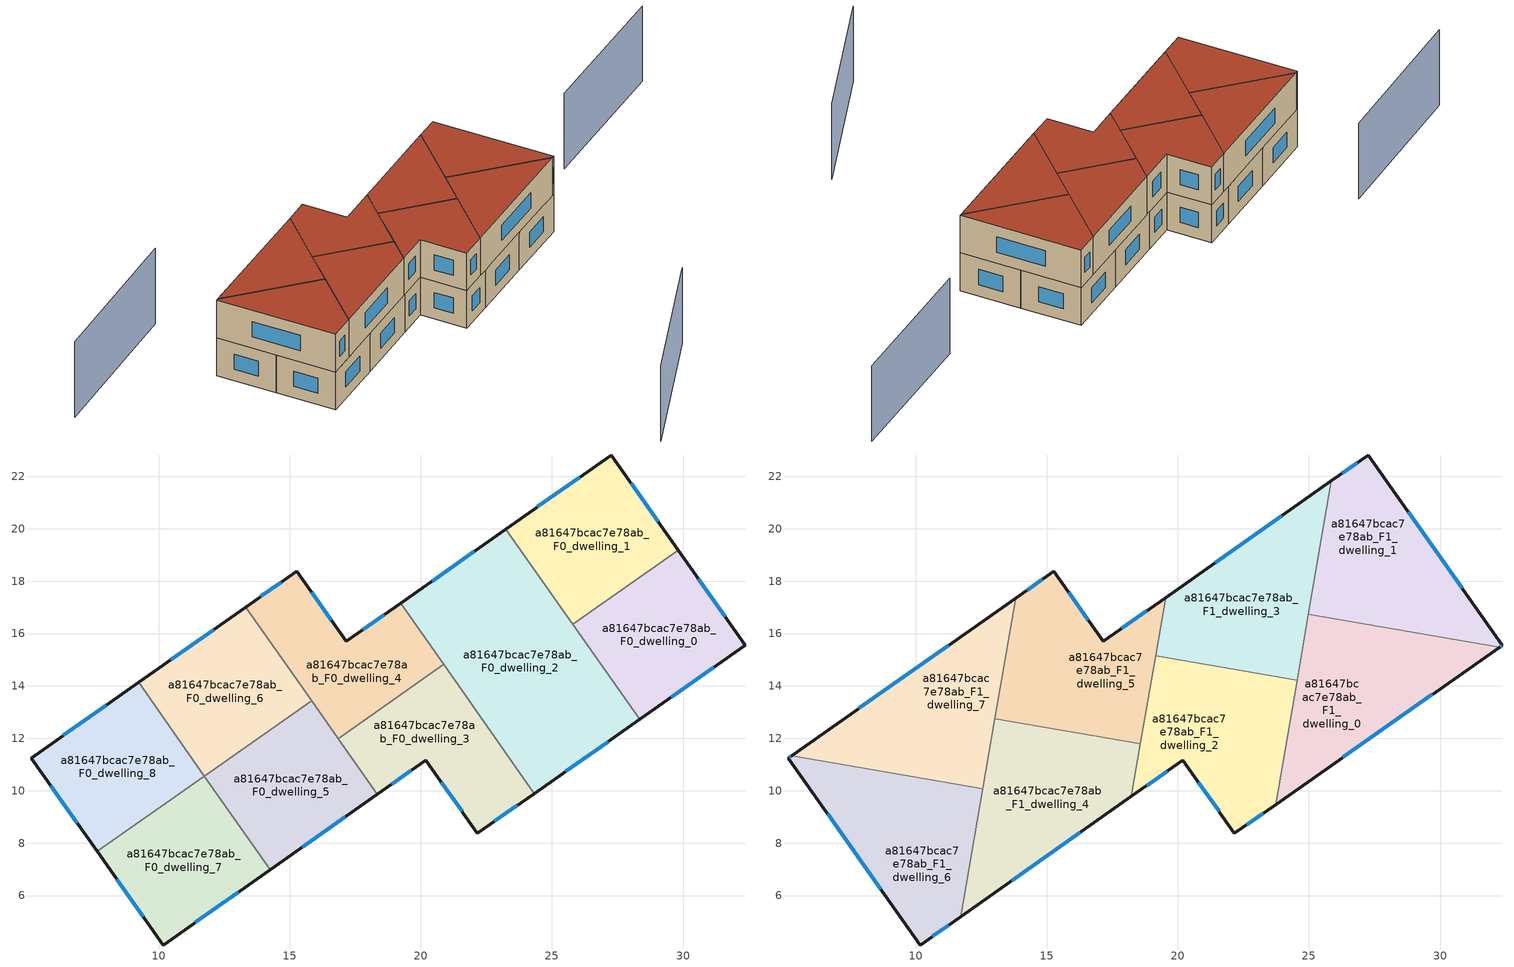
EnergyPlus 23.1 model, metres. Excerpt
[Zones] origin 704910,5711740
a81647bcac7e78ab_F0_dwelling_0
 floor ground (EU_floor_Construction): 29.82,19.18 32.38,15.56 28.35,12.72 25.8,16.35 z0
 wall outside (EU_wall_Construction): 28.35,12.72 32.38,15.56 29.82,19.18 z0:3
 wall to a81647bcac7e78ab_F0_dwelling_1 (EU_wall_Construction): 29.82,19.18 25.8,16.35 z0:3
 wall to a81647bcac7e78ab_F0_dwelling_2 (EU_wall_Construction): 25.8,16.35 28.35,12.72 z0:3
 window (EU_Window_Construction): 29.55,13.57 31.17,14.71 / 31.61,16.64 30.59,18.1 z0.9:2.1
a81647bcac7e78ab_F0_dwelling_1
 floor ground (EU_floor_Construction): 27.26,22.81 29.82,19.18 25.8,16.35 23.24,19.99 z0
 wall outside (EU_wall_Construction): 29.82,19.18 27.26,22.81 23.24,19.99 z0:3
 wall to a81647bcac7e78ab_F0_dwelling_2 (EU_wall_Construction): 23.24,19.99 25.8,16.35 z0:3
 window (EU_Window_Construction): 26.06,21.97 24.45,20.83 / 29.05,20.27 28.03,21.73 z0.9:2.1
 ceiling adiabatic (EU_roof_Construction): 25.09,17.37 25.86,21.83 23.24,19.99 z3
a81647bcac7e78ab_F0_dwelling_2
 floor ground (EU_floor_Construction): 23.24,19.99 28.35,12.72 24.32,9.89 19.22,17.16 z0
 wall outside (EU_wall_Construction): 24.32,9.89 28.35,12.72 / 23.24,19.99 19.22,17.16 z0:3
 wall to a81647bcac7e78ab_F0_dwelling_3 (EU_wall_Construction): 20.86,14.82 24.32,9.89 z0:3
 wall to a81647bcac7e78ab_F0_dwelling_4 (EU_wall_Construction): 19.22,17.16 20.86,14.82 z0:3
 window (EU_Window_Construction): 25.53,10.74 27.14,11.88 / 22.04,19.14 20.42,18 z0.9:2.1
a81647bcac7e78ab_F0_dwelling_3
 floor ground (EU_floor_Construction): 20.86,14.82 24.32,9.89 22.16,8.37 20.18,11.17 18.33,9.87 16.84,11.99 z0
 wall outside (EU_wall_Construction): 18.33,9.87 20.18,11.17 22.16,8.37 24.32,9.89 z0:3
 wall to a81647bcac7e78ab_F0_dwelling_4 (EU_wall_Construction): 20.86,14.82 16.84,11.99 z0:3
 wall to a81647bcac7e78ab_F0_dwelling_5 (EU_wall_Construction): 16.84,11.99 18.33,9.87 z0:3
 window (EU_Window_Construction): 22.81,8.83 23.67,9.44 / 20.77,10.33 21.57,9.21 / 18.89,10.26 19.63,10.78 z0.9:2.1
a81647bcac7e78ab_F0_dwelling_4
 floor ground (EU_floor_Construction): 19.22,17.16 20.86,14.82 16.84,11.99 13.31,17.01 15.26,18.37 17.15,15.7 z0
 wall outside (EU_wall_Construction): 19.22,17.16 17.15,15.7 15.26,18.37 13.31,17.01 z0:3
 wall to a81647bcac7e78ab_F0_dwelling_6 (EU_wall_Construction): 13.31,17.01 15.83,13.44 z0:3
 wall to a81647bcac7e78ab_F0_dwelling_5 (EU_wall_Construction): 15.83,13.44 16.84,11.99 z0:3
 window (EU_Window_Construction): 18.6,16.72 17.77,16.14 / 14.68,17.97 13.9,17.42 / 16.59,16.5 15.82,17.57 z0.9:2.1
a81647bcac7e78ab_F0_dwelling_5
 floor ground (EU_floor_Construction): 15.83,13.44 18.33,9.87 14.24,6.99 11.73,10.56 z0
 wall outside (EU_wall_Construction): 14.24,6.99 18.33,9.87 z0:3
 wall to a81647bcac7e78ab_F0_dwelling_6 (EU_wall_Construction): 15.83,13.44 11.73,10.56 z0:3
 wall to a81647bcac7e78ab_F0_dwelling_7 (EU_wall_Construction): 11.73,10.56 14.24,6.99 z0:3
 window (EU_Window_Construction): 15.47,7.85 17.11,9 z0.9:2.1
a81647bcac7e78ab_F0_dwelling_6
 floor ground (EU_floor_Construction): 13.31,17.01 15.83,13.44 11.73,10.56 9.22,14.13 z0
 wall outside (EU_wall_Construction): 13.31,17.01 9.22,14.13 z0:3
 wall to a81647bcac7e78ab_F0_dwelling_8 (EU_wall_Construction): 9.22,14.13 11.73,10.56 z0:3
 window (EU_Window_Construction): 12.09,16.15 10.45,14.99 z0.9:2.1
a81647bcac7e78ab_F0_dwelling_7
 floor ground (EU_floor_Construction): 11.73,10.56 14.24,6.99 10.17,4.12 7.64,7.69 z0
 wall outside (EU_wall_Construction): 7.64,7.69 10.17,4.12 14.24,6.99 z0:3
 wall to a81647bcac7e78ab_F0_dwelling_8 (EU_wall_Construction): 11.73,10.56 7.64,7.69 z0:3
 window (EU_Window_Construction): 11.39,4.97 13.02,6.13 / 8.4,6.62 9.41,5.18 z0.9:2.1
a81647bcac7e78ab_F0_dwelling_8
 floor ground (EU_floor_Construction): 9.22,14.13 11.73,10.56 7.64,7.69 5.12,11.25 z0
 wall outside (EU_wall_Construction): 9.22,14.13 5.12,11.25 7.64,7.69 z0:3
 window (EU_Window_Construction): 5.88,10.18 6.89,8.75 / 8,13.27 6.35,12.11 z0.9:2.1
 ceiling adiabatic (EU_roof_Construction): 11.35,10.29 7.64,7.69 11.73,10.56 9.22,14.13 5.12,11.25 5.26,11.34 z3
a81647bcac7e78ab_F1_dwelling_0
 floor to a81647bcac7e78ab_F0_dwelling_0 (EU_floor_Construction): 32.27,15.48 28.35,12.72 25.8,16.35 26.08,16.55 z3
 floor to a81647bcac7e78ab_F0_dwelling_2 (EU_floor_Construction): 25.6,16.63 28.35,12.72 24.32,9.89 23.9,10.5 24.98,16.74 z3
 floor to a81647bcac7e78ab_F0_dwelling_1 (EU_floor_Construction): 26.08,16.55 25.8,16.35 25.6,16.63 z3
 floor to a81647bcac7e78ab_F0_dwelling_3 (EU_floor_Construction): 23.9,10.5 24.32,9.89 23.72,9.47 z3
 wall outside (EU_wall_Construction): 23.72,9.47 32.27,15.48 z3:6
 wall to a81647bcac7e78ab_F1_dwelling_1 (EU_wall_Construction): 32.27,15.48 24.98,16.74 z3:6
 wall to a81647bcac7e78ab_F1_dwelling_2 (EU_wall_Construction): 24.54,14.22 23.72,9.47 z3:6
 wall to a81647bcac7e78ab_F1_dwelling_3 (EU_wall_Construction): 24.98,16.74 24.54,14.22 z3:6
 window (EU_Window_Construction): 26.28,11.27 29.71,13.68 z3.9:5.1
 roof outside (EU_roof_Construction): 32.27,15.48 24.98,16.74 23.72,9.47 z6
a81647bcac7e78ab_F1_dwelling_1
 floor to a81647bcac7e78ab_F0_dwelling_1 (EU_floor_Construction): 27.26,22.81 29.82,19.18 26.08,16.55 25.6,16.63 25.09,17.37 25.86,21.83 z3
 floor to a81647bcac7e78ab_F0_dwelling_0 (EU_floor_Construction): 29.82,19.18 32.38,15.56 32.27,15.48 26.08,16.55 z3
 floor to a81647bcac7e78ab_F0_dwelling_2 (EU_floor_Construction): 25.09,17.37 25.6,16.63 24.98,16.74 z3
 wall outside (EU_wall_Construction): 32.27,15.48 32.38,15.56 27.26,22.81 25.86,21.83 z3:6
 wall to a81647bcac7e78ab_F1_dwelling_3 (EU_wall_Construction): 25.86,21.83 24.98,16.74 z3:6
 window (EU_Window_Construction): 32.3,15.5 32.35,15.54 / 26.84,22.52 26.28,22.12 / 30.85,17.73 28.79,20.64 z3.9:5.1
 roof outside (EU_roof_Construction): 32.38,15.56 27.26,22.81 25.86,21.83 24.98,16.74 32.27,15.48 z6
a81647bcac7e78ab_F1_dwelling_2
 floor to a81647bcac7e78ab_F0_dwelling_3 (EU_floor_Construction): 20.86,14.82 23.9,10.5 23.72,9.47 22.16,8.37 20.18,11.17 18.33,9.87 18.25,9.99 18.84,13.4 z3
 floor to a81647bcac7e78ab_F0_dwelling_4 (EU_floor_Construction): 20.83,14.86 20.86,14.82 18.84,13.4 19.15,15.16 z3
 floor to a81647bcac7e78ab_F0_dwelling_2 (EU_floor_Construction): 24.54,14.22 23.9,10.5 20.83,14.86 z3
 floor to a81647bcac7e78ab_F0_dwelling_5 (EU_floor_Construction): 18.25,9.99 18.33,9.87 18.22,9.78 z3
 wall outside (EU_wall_Construction): 18.22,9.78 20.18,11.17 22.16,8.37 23.72,9.47 z3:6
 wall to a81647bcac7e78ab_F1_dwelling_3 (EU_wall_Construction): 24.54,14.22 19.15,15.16 z3:6
 wall to a81647bcac7e78ab_F1_dwelling_5 (EU_wall_Construction): 19.15,15.16 18.56,11.79 z3:6
 wall to a81647bcac7e78ab_F1_dwelling_4 (EU_wall_Construction): 18.56,11.79 18.22,9.78 z3:6
 window (EU_Window_Construction): 22.63,8.7 23.25,9.14 / 20.77,10.33 21.57,9.21 / 18.8,10.2 19.59,10.75 z3.9:5.1
 roof outside (EU_roof_Construction): 23.72,9.47 24.54,14.22 19.15,15.16 18.22,9.78 20.18,11.17 22.16,8.37 z6
a81647bcac7e78ab_F1_dwelling_3
 floor to a81647bcac7e78ab_F0_dwelling_2 (EU_floor_Construction): 23.24,19.99 25.09,17.37 24.54,14.22 20.83,14.86 19.44,16.85 19.53,17.37 z3
 floor to a81647bcac7e78ab_F0_dwelling_4 (EU_floor_Construction): 19.44,16.85 20.83,14.86 19.15,15.16 z3
 floor adiabatic (EU_floor_Construction): 25.86,21.83 25.09,17.37 23.24,19.99 19.53,17.37 z3
 wall outside (EU_wall_Construction): 25.86,21.83 19.53,17.37 z3:6
 wall to a81647bcac7e78ab_F1_dwelling_5 (EU_wall_Construction): 19.53,17.37 19.15,15.16 z3:6
 window (EU_Window_Construction): 23.96,20.49 21.42,18.71 z3.9:5.1
 roof outside (EU_roof_Construction): 24.54,14.22 25.86,21.83 19.53,17.37 19.15,15.16 z6
a81647bcac7e78ab_F1_dwelling_4
 floor to a81647bcac7e78ab_F0_dwelling_5 (EU_floor_Construction): 16.77,12.1 18.25,9.99 18.22,9.78 14.24,6.99 12.46,9.53 12.76,11.28 14.48,12.49 z3
 floor to a81647bcac7e78ab_F0_dwelling_3 (EU_floor_Construction): 18.56,11.79 18.25,9.99 16.84,11.99 16.95,12.07 z3
 floor to a81647bcac7e78ab_F0_dwelling_7 (EU_floor_Construction): 12.46,9.53 14.24,6.99 11.71,5.2 z3
 floor to a81647bcac7e78ab_F0_dwelling_6 (EU_floor_Construction): 14.48,12.49 12.76,11.28 13.01,12.74 z3
 wall outside (EU_wall_Construction): 11.71,5.2 18.22,9.78 z3:6
 wall to a81647bcac7e78ab_F1_dwelling_5 (EU_wall_Construction): 18.56,11.79 13.01,12.75 z3:6
 wall to a81647bcac7e78ab_F1_dwelling_6 (EU_wall_Construction): 12.55,10.08 11.71,5.2 z3:6
 wall to a81647bcac7e78ab_F1_dwelling_7 (EU_wall_Construction): 13.01,12.74 12.55,10.08 z3:6
 window (EU_Window_Construction): 13.66,6.57 16.27,8.41 z3.9:5.1
 roof outside (EU_roof_Construction): 18.22,9.78 18.56,11.79 13.01,12.75 11.71,5.2 z6
a81647bcac7e78ab_F1_dwelling_5
 floor to a81647bcac7e78ab_F0_dwelling_4 (EU_floor_Construction): 19.22,17.16 19.44,16.85 18.84,13.4 16.95,12.07 16.77,12.1 13.66,16.51 13.81,17.35 15.26,18.37 17.15,15.7 z3
 floor to a81647bcac7e78ab_F0_dwelling_2 (EU_floor_Construction): 19.53,17.37 19.44,16.85 19.23,17.16 z3
 floor to a81647bcac7e78ab_F0_dwelling_6 (EU_floor_Construction): 13.66,16.51 15.83,13.44 14.48,12.49 13.01,12.74 z3
 floor to a81647bcac7e78ab_F0_dwelling_3 (EU_floor_Construction): 18.84,13.4 18.56,11.79 16.95,12.07 z3
 floor to a81647bcac7e78ab_F0_dwelling_5 (EU_floor_Construction): 15.83,13.44 16.77,12.1 14.48,12.49 z3
 wall outside (EU_wall_Construction): 19.53,17.37 17.15,15.7 15.26,18.37 13.81,17.35 z3:6
 wall to a81647bcac7e78ab_F1_dwelling_7 (EU_wall_Construction): 13.81,17.35 13.01,12.75 z3:6
 window (EU_Window_Construction): 14.82,18.07 14.24,17.66 / 16.59,16.5 15.82,17.57 / 18.82,16.87 17.86,16.2 z3.9:5.1
 roof outside (EU_roof_Construction): 18.56,11.79 19.53,17.37 17.15,15.7 15.26,18.37 13.81,17.35 13.01,12.75 z6
a81647bcac7e78ab_F1_dwelling_6
 floor to a81647bcac7e78ab_F0_dwelling_7 (EU_floor_Construction): 12,10.18 12.46,9.53 11.71,5.2 10.17,4.12 7.64,7.69 11.35,10.29 z3
 floor to a81647bcac7e78ab_F0_dwelling_5 (EU_floor_Construction): 12.55,10.08 12.46,9.53 12,10.18 z3
 floor to a81647bcac7e78ab_F0_dwelling_8 (EU_floor_Construction): 11.35,10.29 7.64,7.69 5.12,11.25 5.26,11.34 z3
 wall outside (EU_wall_Construction): 5.26,11.34 5.12,11.25 10.17,4.12 11.71,5.2 z3:6
 wall to a81647bcac7e78ab_F1_dwelling_7 (EU_wall_Construction): 12.55,10.08 5.26,11.34 z3:6
 window (EU_Window_Construction): 10.63,4.44 11.25,4.88 / 6.63,9.11 8.66,6.25 / 5.22,11.32 5.17,11.28 z3.9:5.1
 roof outside (EU_roof_Construction): 11.71,5.2 12.55,10.08 5.26,11.34 5.12,11.25 10.17,4.12 z6
a81647bcac7e78ab_F1_dwelling_7
 floor to a81647bcac7e78ab_F0_dwelling_6 (EU_floor_Construction): 13.31,17.01 13.66,16.51 12.76,11.28 11.73,10.56 9.22,14.13 z3
 floor to a81647bcac7e78ab_F0_dwelling_4 (EU_floor_Construction): 13.81,17.35 13.66,16.51 13.31,17.01 z3
 floor adiabatic (EU_floor_Construction): 9.22,14.13 11.73,10.56 11.35,10.29 5.26,11.34 z3
 floor to a81647bcac7e78ab_F0_dwelling_7 (EU_floor_Construction): 11.73,10.56 12,10.18 11.35,10.29 z3
 floor to a81647bcac7e78ab_F0_dwelling_5 (EU_floor_Construction): 12.76,11.28 12.55,10.08 12,10.18 11.73,10.56 z3
 wall outside (EU_wall_Construction): 13.81,17.35 5.26,11.34 z3:6
 window (EU_Window_Construction): 11.25,15.55 7.82,13.14 z3.9:5.1
 roof outside (EU_roof_Construction): 12.55,10.08 13.81,17.35 5.26,11.34 z6
shading: 4.36,18.4 -5.34,11.37 / 27.3,-9.04 33.83,0.26 / 45.62,28.15 36.41,21.64 z0:6
[Building]
EU S2 Campaign: North Axis=0; Terrain=City; Solar Distribution=FullExterior
[Site:Location]
London: Latitude=51.5; Longitude=-0.5; Time Zone=0; Elevation=25
[SizingPeriod:WeatherFileDays]
AnnualSizingPeriod: Begin Month=1; Begin Day of Month=1; End Month=12; End Day of Month=31; Day of Week for Start Day=Monday; Use Weather File Daylight Saving Period=No; Use Weather File Rain and Snow Indicators=No
[MATERIAL]
EU_InternalMass_Material: Roughness=MediumRough; Thickness=0.1; Conductivity=1; Density=1800; Specific Heat=900; Thermal Absorptance=0.9; Solar Absorptance=0.7; Visible Absorptance=0.7
[MATERIAL:NOMASS] Roughness=MediumRough; Thermal Absorptance=0.9; Solar Absorptance=0.7; Visible Absorptance=0.7
Name | Thermal Resistance
EU_wall_NoMass | 1.04674
EU_roof_NoMass | 4.32442
EU_floor_NoMass | 2.04616
[WINDOWMATERIAL:SIMPLEGLAZINGSYSTEM]
EU_Window_SimpleGlazing: UFactor=4.25843; Solar Heat Gain Coefficient=0.85; Visible Transmittance=0.85
[CONSTRUCTION]
EU_wall_Construction: EU_wall_NoMass
EU_roof_Construction: EU_roof_NoMass
EU_floor_Construction: EU_floor_NoMass
EU_InternalMass_Construction: EU_InternalMass_Material
EU_Window_Construction: EU_Window_SimpleGlazing
[ZONE] Type=1; Multiplier=1; Ceiling Height=autocalculate; Floor Area=autocalculate; Part of Total Floor Area=Yes
Name | Volume
a81647bcac7e78ab_F0_dwelling_0 | 65.5078
a81647bcac7e78ab_F1_dwelling_0 | 81.8906
a81647bcac7e78ab_F0_dwelling_1 | 65.4961
a81647bcac7e78ab_F1_dwelling_1 | 81.8738
a81647bcac7e78ab_F0_dwelling_2 | 131.016
a81647bcac7e78ab_F1_dwelling_2 | 81.8782
a81647bcac7e78ab_F0_dwelling_3 | 65.4888
a81647bcac7e78ab_F1_dwelling_3 | 81.8848
a81647bcac7e78ab_F0_dwelling_4 | 65.5005
a81647bcac7e78ab_F1_dwelling_4 | 81.8687
a81647bcac7e78ab_F0_dwelling_5 | 65.4895
a81647bcac7e78ab_F1_dwelling_5 | 81.8665
a81647bcac7e78ab_F0_dwelling_6 | 65.5049
a81647bcac7e78ab_F1_dwelling_6 | 81.8628
a81647bcac7e78ab_F0_dwelling_7 | 65.499
a81647bcac7e78ab_F1_dwelling_7 | 81.8936
a81647bcac7e78ab_F0_dwelling_8 | 65.5063
[INTERNALMASS] Construction=EU_InternalMass_Construction
Name | Zone or ZoneList | Surface Area
a81647bcac7e78ab_F0_dwelling_0_EU_InternalMass | a81647bcac7e78ab_F0_dwelling_0 | 21.8359
a81647bcac7e78ab_F0_dwelling_1_EU_InternalMass | a81647bcac7e78ab_F0_dwelling_1 | 21.832
a81647bcac7e78ab_F0_dwelling_2_EU_InternalMass | a81647bcac7e78ab_F0_dwelling_2 | 43.6716
a81647bcac7e78ab_F0_dwelling_3_EU_InternalMass | a81647bcac7e78ab_F0_dwelling_3 | 21.8294
a81647bcac7e78ab_F0_dwelling_4_EU_InternalMass | a81647bcac7e78ab_F0_dwelling_4 | 21.8339
a81647bcac7e78ab_F0_dwelling_5_EU_InternalMass | a81647bcac7e78ab_F0_dwelling_5 | 21.8295
a81647bcac7e78ab_F0_dwelling_6_EU_InternalMass | a81647bcac7e78ab_F0_dwelling_6 | 21.835
a81647bcac7e78ab_F0_dwelling_7_EU_InternalMass | a81647bcac7e78ab_F0_dwelling_7 | 21.8332
a81647bcac7e78ab_F0_dwelling_8_EU_InternalMass | a81647bcac7e78ab_F0_dwelling_8 | 21.8353
a81647bcac7e78ab_F1_dwelling_0_EU_InternalMass | a81647bcac7e78ab_F1_dwelling_0 | 27.297
a81647bcac7e78ab_F1_dwelling_1_EU_InternalMass | a81647bcac7e78ab_F1_dwelling_1 | 27.2911
a81647bcac7e78ab_F1_dwelling_2_EU_InternalMass | a81647bcac7e78ab_F1_dwelling_2 | 27.2927
a81647bcac7e78ab_F1_dwelling_3_EU_InternalMass | a81647bcac7e78ab_F1_dwelling_3 | 27.2948
a81647bcac7e78ab_F1_dwelling_4_EU_InternalMass | a81647bcac7e78ab_F1_dwelling_4 | 27.2896
a81647bcac7e78ab_F1_dwelling_5_EU_InternalMass | a81647bcac7e78ab_F1_dwelling_5 | 27.2919
a81647bcac7e78ab_F1_dwelling_6_EU_InternalMass | a81647bcac7e78ab_F1_dwelling_6 | 27.2876
a81647bcac7e78ab_F1_dwelling_7_EU_InternalMass | a81647bcac7e78ab_F1_dwelling_7 | 27.2977
[OTHEREQUIPMENT] Fuel Type=Electricity; Design Level Calculation Method=Watts/Area; Power per Zone Floor Area=1; Fraction Latent=0; Fraction Radiant=0; Fraction Lost=0; Carbon Dioxide Generation Rate=0; EndUse Subcategory=EU_Step8_InternalGains
Name | Zone or ZoneList or Space or SpaceList | Schedule
EU_Step8_InternalGain_a81647bcac7e78ab_F0_dwelling_0_f000 | a81647bcac7e78ab_F0_dwelling_0 | EU_Step8_GainSchedule_a81647bcac7e78ab_F0_dwelling_0_f000
EU_Step8_InternalGain_a81647bcac7e78ab_F0_dwelling_1_f000 | a81647bcac7e78ab_F0_dwelling_1 | EU_Step8_GainSchedule_a81647bcac7e78ab_F0_dwelling_1_f000
EU_Step8_InternalGain_a81647bcac7e78ab_F0_dwelling_2_f000 | a81647bcac7e78ab_F0_dwelling_2 | EU_Step8_GainSchedule_a81647bcac7e78ab_F0_dwelling_2_f000
EU_Step8_InternalGain_a81647bcac7e78ab_F0_dwelling_3_f000 | a81647bcac7e78ab_F0_dwelling_3 | EU_Step8_GainSchedule_a81647bcac7e78ab_F0_dwelling_3_f000
EU_Step8_InternalGain_a81647bcac7e78ab_F0_dwelling_4_f000 | a81647bcac7e78ab_F0_dwelling_4 | EU_Step8_GainSchedule_a81647bcac7e78ab_F0_dwelling_4_f000
EU_Step8_InternalGain_a81647bcac7e78ab_F0_dwelling_5_f000 | a81647bcac7e78ab_F0_dwelling_5 | EU_Step8_GainSchedule_a81647bcac7e78ab_F0_dwelling_5_f000
EU_Step8_InternalGain_a81647bcac7e78ab_F0_dwelling_6_f000 | a81647bcac7e78ab_F0_dwelling_6 | EU_Step8_GainSchedule_a81647bcac7e78ab_F0_dwelling_6_f000
EU_Step8_InternalGain_a81647bcac7e78ab_F0_dwelling_7_f000 | a81647bcac7e78ab_F0_dwelling_7 | EU_Step8_GainSchedule_a81647bcac7e78ab_F0_dwelling_7_f000
EU_Step8_InternalGain_a81647bcac7e78ab_F0_dwelling_8_f000 | a81647bcac7e78ab_F0_dwelling_8 | EU_Step8_GainSchedule_a81647bcac7e78ab_F0_dwelling_8_f000
EU_Step8_InternalGain_a81647bcac7e78ab_F1_dwelling_0_f000 | a81647bcac7e78ab_F1_dwelling_0 | EU_Step8_GainSchedule_a81647bcac7e78ab_F1_dwelling_0_f000
EU_Step8_InternalGain_a81647bcac7e78ab_F1_dwelling_1_f000 | a81647bcac7e78ab_F1_dwelling_1 | EU_Step8_GainSchedule_a81647bcac7e78ab_F1_dwelling_1_f000
EU_Step8_InternalGain_a81647bcac7e78ab_F1_dwelling_2_f000 | a81647bcac7e78ab_F1_dwelling_2 | EU_Step8_GainSchedule_a81647bcac7e78ab_F1_dwelling_2_f000
EU_Step8_InternalGain_a81647bcac7e78ab_F1_dwelling_3_f000 | a81647bcac7e78ab_F1_dwelling_3 | EU_Step8_GainSchedule_a81647bcac7e78ab_F1_dwelling_3_f000
EU_Step8_InternalGain_a81647bcac7e78ab_F1_dwelling_4_f000 | a81647bcac7e78ab_F1_dwelling_4 | EU_Step8_GainSchedule_a81647bcac7e78ab_F1_dwelling_4_f000
EU_Step8_InternalGain_a81647bcac7e78ab_F1_dwelling_5_f000 | a81647bcac7e78ab_F1_dwelling_5 | EU_Step8_GainSchedule_a81647bcac7e78ab_F1_dwelling_5_f000
EU_Step8_InternalGain_a81647bcac7e78ab_F1_dwelling_6_f000 | a81647bcac7e78ab_F1_dwelling_6 | EU_Step8_GainSchedule_a81647bcac7e78ab_F1_dwelling_6_f000
EU_Step8_InternalGain_a81647bcac7e78ab_F1_dwelling_7_f000 | a81647bcac7e78ab_F1_dwelling_7 | EU_Step8_GainSchedule_a81647bcac7e78ab_F1_dwelling_7_f000
[ZONEVENTILATION:DESIGNFLOWRATE] Schedule=EU_AlwaysOn; Design Flow Rate Calculation Method=AirChanges/Hour; Air Changes per Hour=0.488719; Ventilation Type=Natural; Fan Pressure Rise=0; Fan Total Efficiency=1; Constant Term Coefficient=1; Temperature Term Coefficient=0; Velocity Term Coefficient=0; Velocity Squared Term Coefficient=0; Minimum Indoor Temperature=-100; Maximum Indoor Temperature=100; Delta Temperature=-100; Minimum Outdoor Temperature=-100; Maximum Outdoor Temperature=100; Maximum Wind Speed=40
Name | Zone or ZoneList or Space or SpaceList
EU_ConstantAir_a81647bcac7e78ab_F0_dwelling_0 | a81647bcac7e78ab_F0_dwelling_0
EU_ConstantAir_a81647bcac7e78ab_F0_dwelling_1 | a81647bcac7e78ab_F0_dwelling_1
EU_ConstantAir_a81647bcac7e78ab_F0_dwelling_2 | a81647bcac7e78ab_F0_dwelling_2
EU_ConstantAir_a81647bcac7e78ab_F0_dwelling_3 | a81647bcac7e78ab_F0_dwelling_3
EU_ConstantAir_a81647bcac7e78ab_F0_dwelling_4 | a81647bcac7e78ab_F0_dwelling_4
EU_ConstantAir_a81647bcac7e78ab_F0_dwelling_5 | a81647bcac7e78ab_F0_dwelling_5
EU_ConstantAir_a81647bcac7e78ab_F0_dwelling_6 | a81647bcac7e78ab_F0_dwelling_6
EU_ConstantAir_a81647bcac7e78ab_F0_dwelling_7 | a81647bcac7e78ab_F0_dwelling_7
EU_ConstantAir_a81647bcac7e78ab_F0_dwelling_8 | a81647bcac7e78ab_F0_dwelling_8
EU_ConstantAir_a81647bcac7e78ab_F1_dwelling_0 | a81647bcac7e78ab_F1_dwelling_0
EU_ConstantAir_a81647bcac7e78ab_F1_dwelling_1 | a81647bcac7e78ab_F1_dwelling_1
EU_ConstantAir_a81647bcac7e78ab_F1_dwelling_2 | a81647bcac7e78ab_F1_dwelling_2
EU_ConstantAir_a81647bcac7e78ab_F1_dwelling_3 | a81647bcac7e78ab_F1_dwelling_3
EU_ConstantAir_a81647bcac7e78ab_F1_dwelling_4 | a81647bcac7e78ab_F1_dwelling_4
EU_ConstantAir_a81647bcac7e78ab_F1_dwelling_5 | a81647bcac7e78ab_F1_dwelling_5
EU_ConstantAir_a81647bcac7e78ab_F1_dwelling_6 | a81647bcac7e78ab_F1_dwelling_6
EU_ConstantAir_a81647bcac7e78ab_F1_dwelling_7 | a81647bcac7e78ab_F1_dwelling_7
[HVACTEMPLATE:THERMOSTAT] Constant Heating Setpoint=20; Constant Cooling Setpoint=50
EU_HeatOnly_a81647bcac7e78ab_F0_dwelling_0; EU_HeatOnly_a81647bcac7e78ab_F0_dwelling_1; EU_HeatOnly_a81647bcac7e78ab_F0_dwelling_2; EU_HeatOnly_a81647bcac7e78ab_F0_dwelling_3; EU_HeatOnly_a81647bcac7e78ab_F0_dwelling_4; EU_HeatOnly_a81647bcac7e78ab_F0_dwelling_5; EU_HeatOnly_a81647bcac7e78ab_F0_dwelling_6; EU_HeatOnly_a81647bcac7e78ab_F0_dwelling_7; EU_HeatOnly_a81647bcac7e78ab_F0_dwelling_8; EU_HeatOnly_a81647bcac7e78ab_F1_dwelling_0; EU_HeatOnly_a81647bcac7e78ab_F1_dwelling_1; EU_HeatOnly_a81647bcac7e78ab_F1_dwelling_2; EU_HeatOnly_a81647bcac7e78ab_F1_dwelling_3; EU_HeatOnly_a81647bcac7e78ab_F1_dwelling_4; EU_HeatOnly_a81647bcac7e78ab_F1_dwelling_5; EU_HeatOnly_a81647bcac7e78ab_F1_dwelling_6; EU_HeatOnly_a81647bcac7e78ab_F1_dwelling_7
[HVACTEMPLATE:ZONE:IDEALLOADSAIRSYSTEM] System Availability Schedule=EU_AlwaysOn; Maximum Heating Supply Air Temperature=50; Minimum Cooling Supply Air Temperature=13; Maximum Heating Supply Air Humidity Ratio=0.0156; Minimum Cooling Supply Air Humidity Ratio=0.0077; Heating Limit=NoLimit; Cooling Limit=NoLimit; Heating Availability Schedule=EU_AlwaysOn; Cooling Availability Schedule=EU_CoolingOff; Dehumidification Control Type=ConstantSensibleHeatRatio; Cooling Sensible Heat Ratio=0.7; Dehumidification Setpoint=60; Humidification Control Type=None; Humidification Setpoint=30; Outdoor Air Method=None; Outdoor Air Flow Rate per Person=0.00944; Outdoor Air Flow Rate per Zone Floor Area=0; Outdoor Air Flow Rate per Zone=0; Demand Controlled Ventilation Type=None; Outdoor Air Economizer Type=NoEconomizer; Heat Recovery Type=None; Sensible Heat Recovery Effectiveness=0.7; Latent Heat Recovery Effectiveness=0.65
Name | Template Thermostat
a81647bcac7e78ab_F0_dwelling_0 | EU_HeatOnly_a81647bcac7e78ab_F0_dwelling_0
a81647bcac7e78ab_F0_dwelling_1 | EU_HeatOnly_a81647bcac7e78ab_F0_dwelling_1
a81647bcac7e78ab_F0_dwelling_2 | EU_HeatOnly_a81647bcac7e78ab_F0_dwelling_2
a81647bcac7e78ab_F0_dwelling_3 | EU_HeatOnly_a81647bcac7e78ab_F0_dwelling_3
a81647bcac7e78ab_F0_dwelling_4 | EU_HeatOnly_a81647bcac7e78ab_F0_dwelling_4
a81647bcac7e78ab_F0_dwelling_5 | EU_HeatOnly_a81647bcac7e78ab_F0_dwelling_5
a81647bcac7e78ab_F0_dwelling_6 | EU_HeatOnly_a81647bcac7e78ab_F0_dwelling_6
a81647bcac7e78ab_F0_dwelling_7 | EU_HeatOnly_a81647bcac7e78ab_F0_dwelling_7
a81647bcac7e78ab_F0_dwelling_8 | EU_HeatOnly_a81647bcac7e78ab_F0_dwelling_8
a81647bcac7e78ab_F1_dwelling_0 | EU_HeatOnly_a81647bcac7e78ab_F1_dwelling_0
a81647bcac7e78ab_F1_dwelling_1 | EU_HeatOnly_a81647bcac7e78ab_F1_dwelling_1
a81647bcac7e78ab_F1_dwelling_2 | EU_HeatOnly_a81647bcac7e78ab_F1_dwelling_2
a81647bcac7e78ab_F1_dwelling_3 | EU_HeatOnly_a81647bcac7e78ab_F1_dwelling_3
a81647bcac7e78ab_F1_dwelling_4 | EU_HeatOnly_a81647bcac7e78ab_F1_dwelling_4
a81647bcac7e78ab_F1_dwelling_5 | EU_HeatOnly_a81647bcac7e78ab_F1_dwelling_5
a81647bcac7e78ab_F1_dwelling_6 | EU_HeatOnly_a81647bcac7e78ab_F1_dwelling_6
a81647bcac7e78ab_F1_dwelling_7 | EU_HeatOnly_a81647bcac7e78ab_F1_dwelling_7
[SIZING:ZONE] Zone Cooling Design Supply Air Temperature Input Method=SupplyAirTemperature; Zone Cooling Design Supply Air Temperature=13; Zone Heating Design Supply Air Temperature Input Method=SupplyAirTemperature; Zone Heating Design Supply Air Temperature=50; Zone Cooling Design Supply Air Humidity Ratio=0.008; Zone Heating Design Supply Air Humidity Ratio=0.008; Cooling Design Air Flow Method=DesignDay; Cooling Design Air Flow Rate=0; Cooling Minimum Air Flow per Zone Floor Area=0.000762; Cooling Minimum Air Flow=0; Cooling Minimum Air Flow Fraction=0.2; Heating Design Air Flow Method=DesignDay; Heating Design Air Flow Rate=0; Heating Maximum Air Flow per Zone Floor Area=0.002032; Heating Maximum Air Flow=0.141576; Heating Maximum Air Flow Fraction=0.3; Account for Dedicated Outdoor Air System=No; Dedicated Outdoor Air System Control Strategy=NeutralSupplyAir; Dedicated Outdoor Air Low Setpoint Temperature for Design=autosize; Dedicated Outdoor Air High Setpoint Temperature for Design=autosize; Zone Load Sizing Method=Sensible Load Only No Latent Load; Zone Latent Cooling Design Supply Air Humidity Ratio Input Method=HumidityRatioDifference; Zone Cooling Design Supply Air Humidity Ratio Difference=0.005; Zone Latent Heating Design Supply Air Humidity Ratio Input Method=HumidityRatioDifference; Zone Humidification Design Supply Air Humidity Ratio Difference=0.005
a81647bcac7e78ab_F0_dwelling_0; a81647bcac7e78ab_F0_dwelling_1; a81647bcac7e78ab_F0_dwelling_2; a81647bcac7e78ab_F0_dwelling_3; a81647bcac7e78ab_F0_dwelling_4; a81647bcac7e78ab_F0_dwelling_5; a81647bcac7e78ab_F0_dwelling_6; a81647bcac7e78ab_F0_dwelling_7; a81647bcac7e78ab_F0_dwelling_8; a81647bcac7e78ab_F1_dwelling_0; a81647bcac7e78ab_F1_dwelling_1; a81647bcac7e78ab_F1_dwelling_2; a81647bcac7e78ab_F1_dwelling_3; a81647bcac7e78ab_F1_dwelling_4; a81647bcac7e78ab_F1_dwelling_5; a81647bcac7e78ab_F1_dwelling_6; a81647bcac7e78ab_F1_dwelling_7
[SCHEDULE:CONSTANT]
Name | Hourly Value
EU_AlwaysOn | 1
EU_CoolingOff | 0
[SCHEDULE:FILE] Column Number=1; Rows to Skip at Top=0; Number of Hours of Data=8760; Column Separator=Comma; Interpolate to Timestep=No; Minutes per Item=60; Adjust Schedule for Daylight Savings=Yes
Name | File
EU_Step8_GainSchedule_a81647bcac7e78ab_F0_dwelling_0_f000 | ../../schedules/a81647bcac7e78ab/a81647bcac7e78ab_F0_dwelling_0_f000_gain.csv
EU_Step8_GainSchedule_a81647bcac7e78ab_F0_dwelling_1_f000 | ../../schedules/a81647bcac7e78ab/a81647bcac7e78ab_F0_dwelling_1_f000_gain.csv
EU_Step8_GainSchedule_a81647bcac7e78ab_F0_dwelling_2_f000 | ../../schedules/a81647bcac7e78ab/a81647bcac7e78ab_F0_dwelling_2_f000_gain.csv
EU_Step8_GainSchedule_a81647bcac7e78ab_F0_dwelling_3_f000 | ../../schedules/a81647bcac7e78ab/a81647bcac7e78ab_F0_dwelling_3_f000_gain.csv
EU_Step8_GainSchedule_a81647bcac7e78ab_F0_dwelling_4_f000 | ../../schedules/a81647bcac7e78ab/a81647bcac7e78ab_F0_dwelling_4_f000_gain.csv
EU_Step8_GainSchedule_a81647bcac7e78ab_F0_dwelling_5_f000 | ../../schedules/a81647bcac7e78ab/a81647bcac7e78ab_F0_dwelling_5_f000_gain.csv
EU_Step8_GainSchedule_a81647bcac7e78ab_F0_dwelling_6_f000 | ../../schedules/a81647bcac7e78ab/a81647bcac7e78ab_F0_dwelling_6_f000_gain.csv
EU_Step8_GainSchedule_a81647bcac7e78ab_F0_dwelling_7_f000 | ../../schedules/a81647bcac7e78ab/a81647bcac7e78ab_F0_dwelling_7_f000_gain.csv
EU_Step8_GainSchedule_a81647bcac7e78ab_F0_dwelling_8_f000 | ../../schedules/a81647bcac7e78ab/a81647bcac7e78ab_F0_dwelling_8_f000_gain.csv
EU_Step8_GainSchedule_a81647bcac7e78ab_F1_dwelling_0_f000 | ../../schedules/a81647bcac7e78ab/a81647bcac7e78ab_F1_dwelling_0_f000_gain.csv
EU_Step8_GainSchedule_a81647bcac7e78ab_F1_dwelling_1_f000 | ../../schedules/a81647bcac7e78ab/a81647bcac7e78ab_F1_dwelling_1_f000_gain.csv
EU_Step8_GainSchedule_a81647bcac7e78ab_F1_dwelling_2_f000 | ../../schedules/a81647bcac7e78ab/a81647bcac7e78ab_F1_dwelling_2_f000_gain.csv
EU_Step8_GainSchedule_a81647bcac7e78ab_F1_dwelling_3_f000 | ../../schedules/a81647bcac7e78ab/a81647bcac7e78ab_F1_dwelling_3_f000_gain.csv
EU_Step8_GainSchedule_a81647bcac7e78ab_F1_dwelling_4_f000 | ../../schedules/a81647bcac7e78ab/a81647bcac7e78ab_F1_dwelling_4_f000_gain.csv
EU_Step8_GainSchedule_a81647bcac7e78ab_F1_dwelling_5_f000 | ../../schedules/a81647bcac7e78ab/a81647bcac7e78ab_F1_dwelling_5_f000_gain.csv
EU_Step8_GainSchedule_a81647bcac7e78ab_F1_dwelling_6_f000 | ../../schedules/a81647bcac7e78ab/a81647bcac7e78ab_F1_dwelling_6_f000_gain.csv
EU_Step8_GainSchedule_a81647bcac7e78ab_F1_dwelling_7_f000 | ../../schedules/a81647bcac7e78ab/a81647bcac7e78ab_F1_dwelling_7_f000_gain.csv
